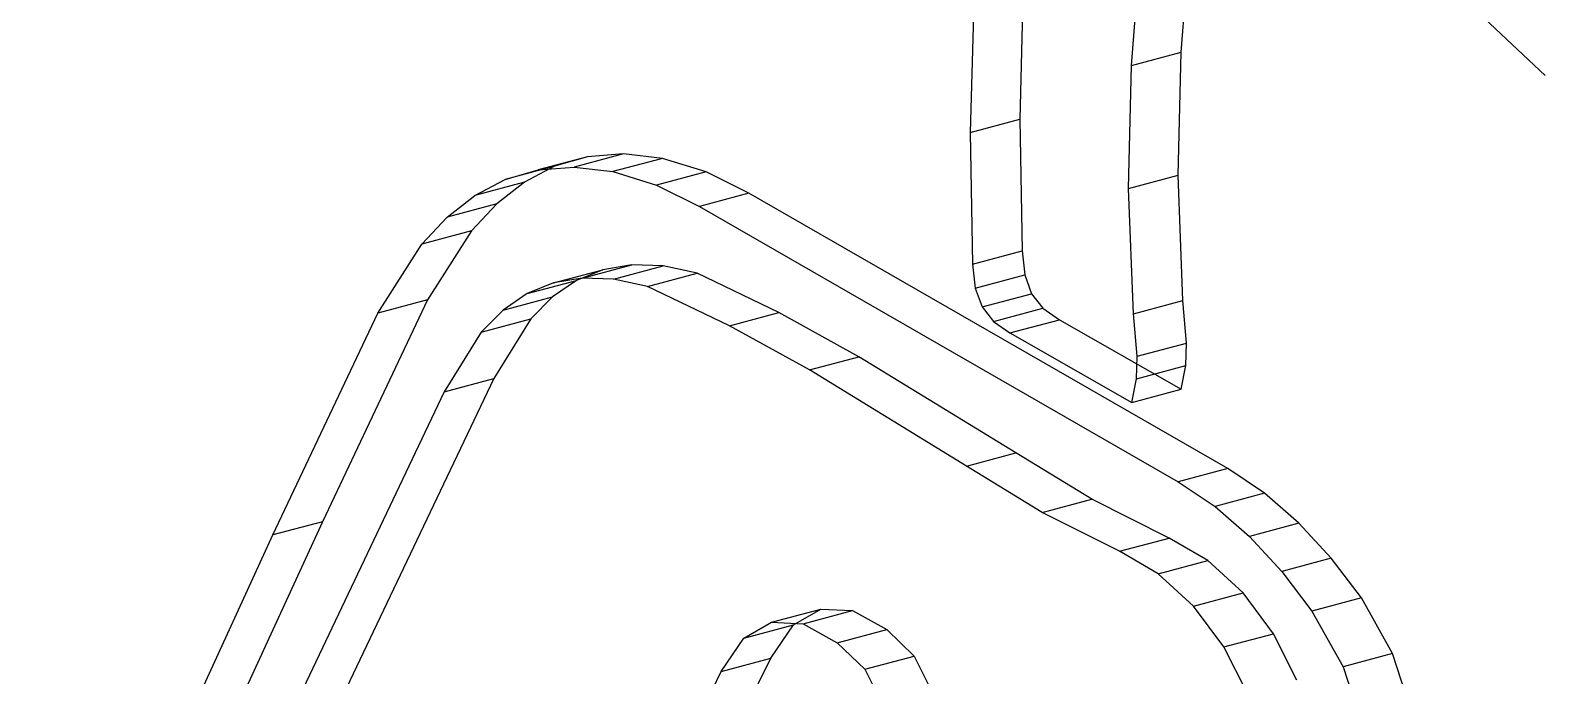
# Model space of a CAD drawing. Header units: inches. Extents: x 0 to 16.3, y 0 to 11.5.
# Drawn here: x 11.732 to 12.775, y 6.773 to 7.219 of the extents above; entities that cross this region are included whole.
import ezdxf

# ---------------------------------------------------------------- set-up
doc = ezdxf.new("R2010")
doc.units = ezdxf.units.IN
doc.header["$MEASUREMENT"] = 0

msp = doc.modelspace()

# ---------------------------------------------------------------- linework, layer by layer
at = {"color": 7, "linetype": 'Continuous', "lineweight": 25}
for p, q in [((12.5264, 7.2037), (12.5329, 7.2872)), ((12.4922, 7.1945), (12.4987, 7.2781)), ((12.7032, 7.2579), (12.7778, 7.1877)), ((12.3833, 7.2379), (12.3809, 7.1482)), ((12.4174, 7.247), (12.4151, 7.1574)), ((12.4922, 7.1945), (12.5264, 7.2037)), ((12.5244, 7.1187), (12.5264, 7.2037)), ((12.4902, 7.1096), (12.4922, 7.1945)), ((12.3809, 7.1482), (12.4151, 7.1574)), ((12.4151, 7.1574), (12.4166, 7.0664)), ((12.3809, 7.1482), (12.3825, 7.0573)), ((12.0939, 7.1249), (12.0598, 7.1158)), ((12.0939, 7.1249), (12.0731, 7.114)), ((12.1167, 7.1315), (12.0825, 7.1224)), ((12.0825, 7.1224), (12.1073, 7.1243)), ((12.1167, 7.1315), (12.0939, 7.1249)), ((12.1414, 7.1334), (12.1073, 7.1243)), ((12.1073, 7.1243), (12.1341, 7.1212)), ((12.1414, 7.1334), (12.1167, 7.1315)), ((12.1683, 7.1303), (12.1341, 7.1212)), ((12.1683, 7.1303), (12.1414, 7.1334)), ((12.1985, 7.121), (12.1683, 7.1303)), ((12.0389, 7.1048), (12.0598, 7.1158)), ((12.0731, 7.114), (12.0389, 7.1048)), ((12.0731, 7.114), (12.054, 7.0989)), ((12.0598, 7.1158), (12.0825, 7.1224)), ((12.1341, 7.1212), (12.1643, 7.1118)), ((12.1985, 7.121), (12.1643, 7.1118)), ((12.2281, 7.1064), (12.1985, 7.121)), ((12.4902, 7.1096), (12.5244, 7.1187)), ((12.5277, 7.0321), (12.5244, 7.1187)), ((12.0198, 7.0898), (12.0389, 7.1048)), ((12.1643, 7.1118), (12.194, 7.0972)), ((12.2281, 7.1064), (12.194, 7.0972)), ((12.5587, 6.9161), (12.2281, 7.1064)), ((12.4936, 7.0229), (12.4902, 7.1096)), ((12.054, 7.0989), (12.0198, 7.0898)), ((12.054, 7.0989), (12.0365, 7.0802)), ((12.194, 7.0972), (12.5245, 6.907)), ((12.0023, 7.071), (12.0198, 7.0898)), ((11.9719, 7.0235), (12.0023, 7.071)), ((12.0365, 7.0802), (12.0023, 7.071)), ((12.0365, 7.0802), (12.0061, 7.0326)), ((12.3825, 7.0573), (12.4166, 7.0664)), ((12.4166, 7.0664), (12.4185, 7.0498)), ((12.0931, 7.0443), (12.1272, 7.0534)), ((12.1272, 7.0534), (12.1091, 7.046)), ((12.113, 7.0477), (12.1471, 7.0568)), ((12.1471, 7.0568), (12.1272, 7.0534)), ((12.1346, 7.0469), (12.1688, 7.056)), ((12.1688, 7.056), (12.1471, 7.0568)), ((12.1581, 7.0419), (12.1923, 7.051)), ((12.1923, 7.051), (12.1688, 7.056)), ((12.2488, 7.0239), (12.1923, 7.051)), ((12.3825, 7.0573), (12.3843, 7.0407)), ((12.0749, 7.0369), (12.1091, 7.046)), ((12.0931, 7.0443), (12.0749, 7.0369)), ((12.1091, 7.046), (12.0925, 7.0347)), ((12.113, 7.0477), (12.0931, 7.0443)), ((12.1346, 7.0469), (12.113, 7.0477)), ((12.1581, 7.0419), (12.1346, 7.0469)), ((12.2147, 7.0147), (12.1581, 7.0419)), ((12.3843, 7.0407), (12.4185, 7.0498)), ((12.3843, 7.0407), (12.389, 7.0277)), ((12.4185, 7.0498), (12.4231, 7.0368)), ((12.0061, 7.0326), (11.9336, 6.8793)), ((12.0061, 7.0326), (11.9719, 7.0235)), ((12.0749, 7.0369), (12.0583, 7.0255)), ((12.0583, 7.0255), (12.0925, 7.0347)), ((12.0925, 7.0347), (12.0775, 7.0195)), ((12.389, 7.0277), (12.4231, 7.0368)), ((12.4231, 7.0368), (12.4309, 7.0268)), ((12.4936, 7.0229), (12.5277, 7.0321)), ((12.5302, 7.0028), (12.5277, 7.0321)), ((11.8994, 6.8702), (11.9719, 7.0235)), ((12.0583, 7.0255), (12.0433, 7.0104)), ((12.0433, 7.0104), (12.0775, 7.0195)), ((12.0775, 7.0195), (12.0519, 6.9782)), ((12.2147, 7.0147), (12.2488, 7.0239)), ((12.304, 6.9933), (12.2488, 7.0239)), ((12.389, 7.0277), (12.3968, 7.0177)), ((12.3968, 7.0177), (12.4309, 7.0268)), ((12.4082, 7.0098), (12.4424, 7.0189)), ((12.4309, 7.0268), (12.4424, 7.0189)), ((12.4424, 7.0189), (12.5265, 6.9708)), ((12.4961, 6.9936), (12.4936, 7.0229)), ((12.0433, 7.0104), (12.0177, 6.969)), ((12.2699, 6.9842), (12.2147, 7.0147)), ((12.3968, 7.0177), (12.4082, 7.0098)), ((12.4082, 7.0098), (12.4924, 6.9617)), ((12.4961, 6.9936), (12.5302, 7.0028)), ((12.5298, 6.9872), (12.5302, 7.0028)), ((12.2699, 6.9842), (12.304, 6.9933)), ((12.4124, 6.9269), (12.304, 6.9933)), ((12.4956, 6.978), (12.4961, 6.9936)), ((12.0519, 6.9782), (11.9361, 6.7349)), ((12.0177, 6.969), (12.0519, 6.9782)), ((12.3783, 6.9178), (12.2699, 6.9842)), ((12.4924, 6.9617), (12.4956, 6.978)), ((12.4956, 6.978), (12.5298, 6.9872)), ((12.5265, 6.9708), (12.5298, 6.9872)), ((12.0177, 6.969), (11.902, 6.7258)), ((12.4924, 6.9617), (12.5265, 6.9708)), ((12.3783, 6.9178), (12.4124, 6.9269)), ((12.4647, 6.8949), (12.4124, 6.9269)), ((12.4306, 6.8858), (12.3783, 6.9178)), ((12.5587, 6.9161), (12.5245, 6.907)), ((12.584, 6.899), (12.5587, 6.9161)), ((12.5245, 6.907), (12.5499, 6.8899)), ((12.4306, 6.8858), (12.4647, 6.8949)), ((12.5181, 6.868), (12.4647, 6.8949)), ((12.584, 6.899), (12.5499, 6.8899)), ((12.6078, 6.8783), (12.584, 6.899)), ((12.4839, 6.8589), (12.4306, 6.8858)), ((12.5499, 6.8899), (12.5737, 6.8691)), ((11.9336, 6.8793), (11.766, 6.5139)), ((11.9336, 6.8793), (11.8994, 6.8702)), ((12.6078, 6.8783), (12.5737, 6.8691)), ((12.6301, 6.8541), (12.6078, 6.8783)), ((11.7319, 6.5047), (11.8994, 6.8702)), ((12.4839, 6.8589), (12.5181, 6.868)), ((12.5449, 6.8526), (12.5181, 6.868)), ((12.5737, 6.8691), (12.596, 6.8449)), ((12.5107, 6.8434), (12.4839, 6.8589)), ((12.5107, 6.8434), (12.5449, 6.8526)), ((12.5693, 6.8301), (12.5449, 6.8526)), ((12.6301, 6.8541), (12.596, 6.8449)), ((12.6509, 6.8267), (12.6301, 6.8541)), ((12.5351, 6.8209), (12.5107, 6.8434)), ((12.596, 6.8449), (12.6167, 6.8176)), ((12.5351, 6.8209), (12.5693, 6.8301)), ((12.556, 6.7929), (12.5351, 6.8209)), ((12.5902, 6.802), (12.5693, 6.8301)), ((12.6509, 6.8267), (12.6167, 6.8176)), ((12.6724, 6.7883), (12.6509, 6.8267)), ((12.2437, 6.8099), (12.2778, 6.819)), ((12.2588, 6.8081), (12.2778, 6.819)), ((12.2654, 6.8087), (12.2995, 6.8179)), ((12.2778, 6.819), (12.2995, 6.8179)), ((12.2995, 6.8179), (12.3232, 6.8048)), ((12.6167, 6.8176), (12.6383, 6.7792)), ((12.2246, 6.799), (12.2437, 6.8099)), ((12.2246, 6.799), (12.2588, 6.8081)), ((12.2431, 6.785), (12.2588, 6.8081)), ((12.2437, 6.8099), (12.2654, 6.8087)), ((12.2654, 6.8087), (12.289, 6.7956)), ((12.289, 6.7956), (12.3232, 6.8048)), ((12.3232, 6.8048), (12.3422, 6.7865)), ((12.556, 6.7929), (12.5902, 6.802)), ((12.6064, 6.7699), (12.5902, 6.802)), ((12.209, 6.7759), (12.2246, 6.799)), ((12.289, 6.7956), (12.308, 6.7774)), ((12.5722, 6.7607), (12.556, 6.7929)), ((12.1578, 6.6112), (12.2431, 6.785)), ((12.209, 6.7759), (12.2431, 6.785)), ((12.308, 6.7774), (12.3422, 6.7865)), ((12.3422, 6.7865), (12.3523, 6.7663)), ((12.6724, 6.7883), (12.6383, 6.7792)), ((12.6383, 6.7792), (12.6513, 6.7393)), ((12.6854, 6.7485), (12.6724, 6.7883)), ((12.1237, 6.6021), (12.209, 6.7759)), ((12.308, 6.7774), (12.3182, 6.7571))]:
    msp.add_line(p, q, dxfattribs=at)

doc.saveas('drawing.dxf')
